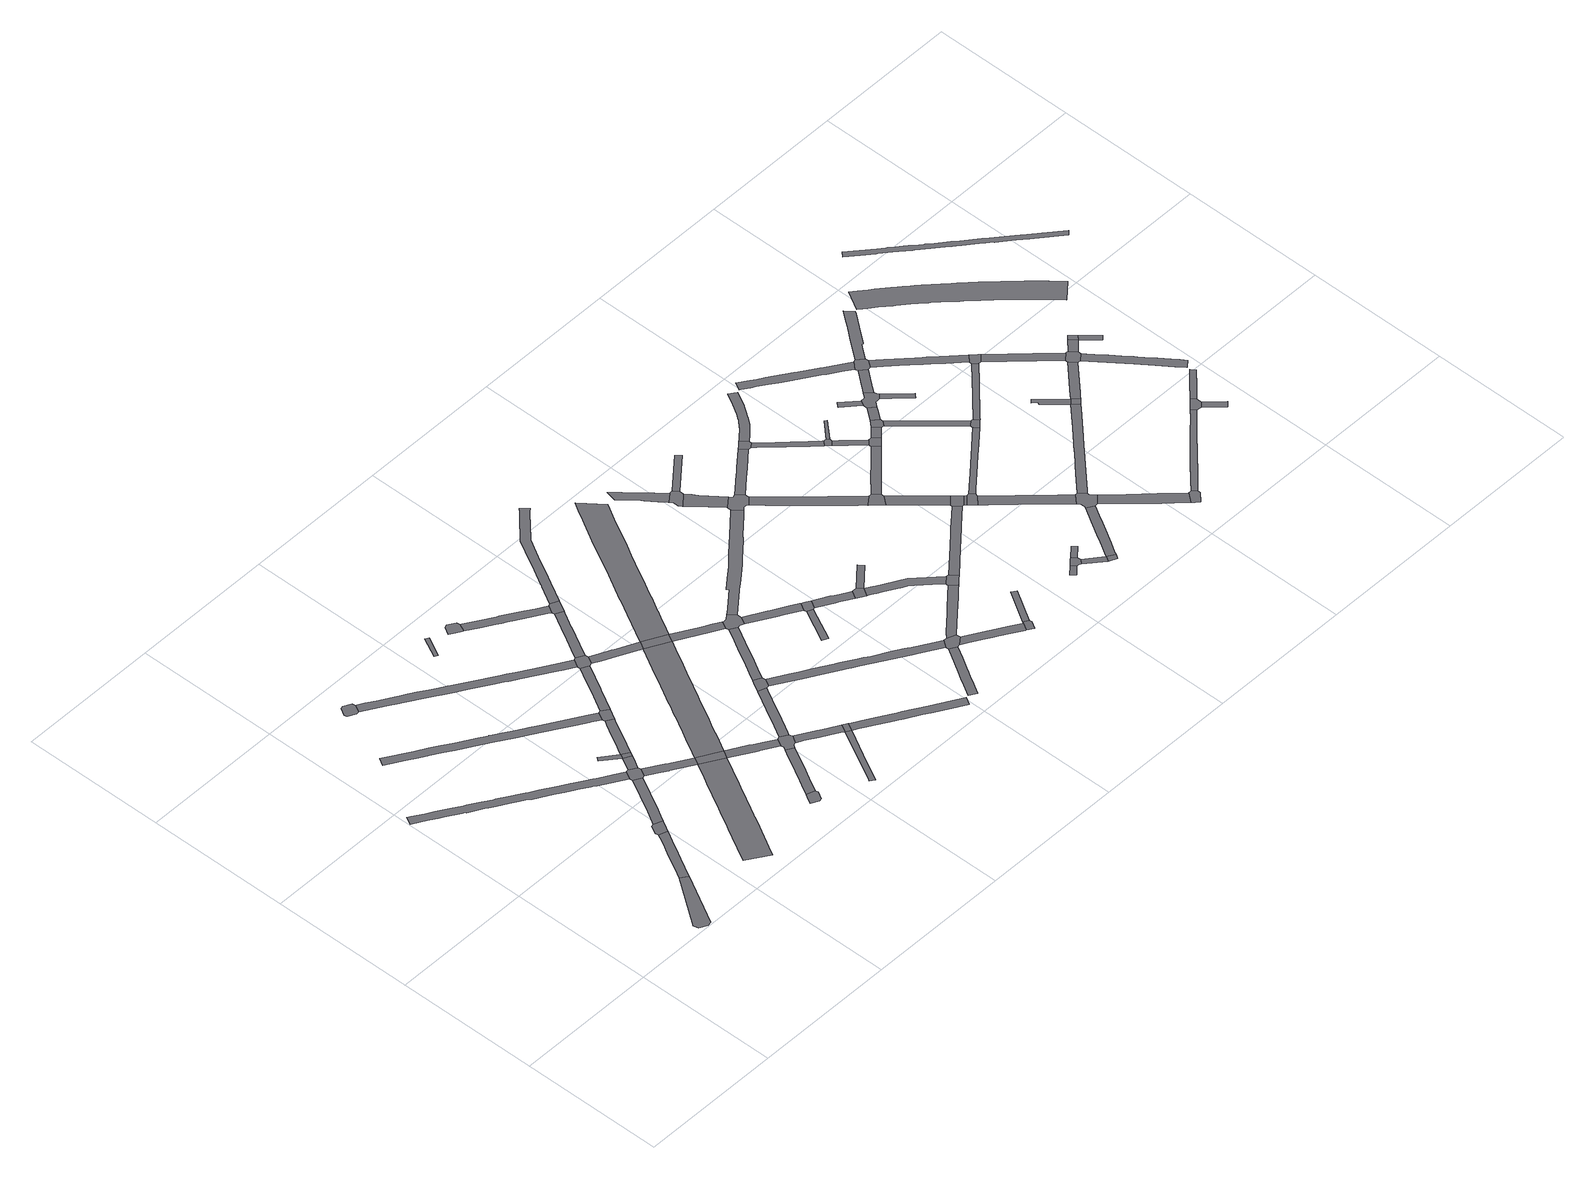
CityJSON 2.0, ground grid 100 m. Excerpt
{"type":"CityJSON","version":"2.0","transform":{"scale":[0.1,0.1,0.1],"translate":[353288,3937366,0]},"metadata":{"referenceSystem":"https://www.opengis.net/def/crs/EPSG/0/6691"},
"CityObjects":{
"road1":{"type":"Road","geometry":[{"type":"MultiSurface","lod":"1","boundaries":[[[0,1,2,3,4,5]]]}]},
"road2":{"type":"Road","attributes":{"RoadStructureAttribute.sectionType":"1"},"geometry":[{"type":"MultiSurface","lod":"1","boundaries":[[[6,7,8,9,10,11,12,13,14,15,16,17,18,19,20,21,22,23,0,5]]]}]},
"road3":{"type":"Road","attributes":{"RoadStructureAttribute.sectionType":"1"},"geometry":[{"type":"MultiSurface","lod":"1","boundaries":[[[24,25,26,27,28,29,30,31,32,33,34,35,36,37,38,39,40,41,42,43,44,45,46,47,48,49,50,51,52,53,54,55,56,57,58,59,60,61,62,63,64,65,66,67,68,69,70,71,72,73]]]}]},
"road4":{"type":"Road","geometry":[{"type":"MultiSurface","lod":"1","boundaries":[[[14,13,74,75,76,77,78,79,80]]]}]},
"road5":{"type":"Road","geometry":[{"type":"MultiSurface","lod":"1","boundaries":[[[81,82,83,84,85,86,87,88]]]}]},
"road6":{"type":"Road","attributes":{"RoadStructureAttribute.sectionType":"1"},"geometry":[{"type":"MultiSurface","lod":"1","boundaries":[[[77,89,90,91,92,93,94,95,78]]]}]},
"road7":{"type":"Road","attributes":{"RoadStructureAttribute.sectionType":"1"},"geometry":[{"type":"MultiSurface","lod":"1","boundaries":[[[96,97,98,99,100,101,102,103,104,105,106,107,108,109,110,111,112,113,114,115,116,117,118,119,120,121,122,123,124,125,126,127,128,129,130,131,132,133,134,135,136,137,138]]]}]},
"road8":{"type":"Road","attributes":{"RoadStructureAttribute.sectionType":"1"},"geometry":[{"type":"MultiSurface","lod":"1","boundaries":[[[139,140,141,142,143,144,145,146,147,148,149,150,151,152,153,154,155,156,157,158,159,160,161,162,163,164,165,166,167,168,169]]]}]},
"road9":{"type":"Road","geometry":[{"type":"MultiSurface","lod":"1","boundaries":[[[170,171,172,73,72,92,91,173]]]}]},
"road10":{"type":"Road","attributes":{"RoadStructureAttribute.sectionType":"1"},"geometry":[{"type":"MultiSurface","lod":"1","boundaries":[[[174,175,176,177]]]}]},
"road11":{"type":"Road","attributes":{"RoadStructureAttribute.sectionType":"1"},"geometry":[{"type":"MultiSurface","lod":"1","boundaries":[[[177,172,171,178,179]]]}]},
"road12":{"type":"Road","geometry":[{"type":"MultiSurface","lod":"1","boundaries":[[[174,177,179,180]]]}]},
"road13":{"type":"Road","attributes":{"RoadStructureAttribute.sectionType":"1"},"geometry":[{"type":"MultiSurface","lod":"1","boundaries":[[[181,182,183,184,170,173,185,186,187,139]]]}]},
"road14":{"type":"Road","attributes":{"RoadStructureAttribute.sectionType":"1"},"geometry":[{"type":"MultiSurface","lod":"1","boundaries":[[[82,188,189,190,191,192,193,194,195,196,197,198,199,200,201,202,203,204,205,206,207,208,209,210,211,212,213,214,215,216,217,218,219,220,221,222,223,224,225,83]]]}]},
"road15":{"type":"Road","attributes":{"RoadStructureAttribute.sectionType":"1"},"geometry":[{"type":"MultiSurface","lod":"1","boundaries":[[[226,227,228,229,230,231,232,233,234,235,236,237,238,239,240,241,174,180]]]}]},
"road16":{"type":"Road","geometry":[{"type":"MultiSurface","lod":"1","boundaries":[[[242,243,244,245,246,247,248,249]]]}]},
"road17":{"type":"Road","geometry":[{"type":"MultiSurface","lod":"1","boundaries":[[[139,169,250,181]]]}]},
"road18":{"type":"Road","geometry":[{"type":"MultiSurface","lod":"1","boundaries":[[[251,252,253,254,96,138,234,233]]]}]},
"road19":{"type":"Road","attributes":{"RoadStructureAttribute.sectionType":"1"},"geometry":[{"type":"MultiSurface","lod":"1","boundaries":[[[255,256,257,258]]]}]},
"road20":{"type":"Road","attributes":{"RoadStructureAttribute.sectionType":"1"},"geometry":[{"type":"MultiSurface","lod":"1","boundaries":[[[259,260,261,262,263,264,265,266,249,248,267,268,269,270,271,272,273,274]]]}]},
"road21":{"type":"Road","attributes":{"RoadStructureAttribute.sectionType":"1"},"geometry":[{"type":"MultiSurface","lod":"1","boundaries":[[[169,275,276,277,278,279,280,281,282,283,284,250]]]}]},
"road22":{"type":"Road","attributes":{"RoadStructureAttribute.sectionType":"1"},"geometry":[{"type":"MultiSurface","lod":"1","boundaries":[[[285,286,287,254,253,288,289,290]]]}]},
"road23":{"type":"Road","geometry":[{"type":"MultiSurface","lod":"1","boundaries":[[[291,292,293,294,295,296,297,298]]]}]},
"road24":{"type":"Road","geometry":[{"type":"MultiSurface","lod":"1","boundaries":[[[273,299,300,301,302,303,304,280,279,305,274]]]}]},
"road25":{"type":"Road","geometry":[{"type":"MultiSurface","lod":"1","boundaries":[[[306,307,308,207,206,285,290,309]]]}]},
"road26":{"type":"Road","attributes":{"RoadStructureAttribute.sectionType":"1"},"geometry":[{"type":"MultiSurface","lod":"1","boundaries":[[[310,311,312,313,314,315,316,317]]]}]},
"road27":{"type":"Road","attributes":{"RoadStructureAttribute.sectionType":"1"},"geometry":[{"type":"MultiSurface","lod":"1","boundaries":[[[300,318,319,320,321,322,313,323,324,325,326,301]]]}]},
"road28":{"type":"Road","attributes":{"RoadStructureAttribute.sectionType":"1"},"geometry":[{"type":"MultiSurface","lod":"1","boundaries":[[[327,328,329,330,331,332,333,334,335,336,337,338,339,304,303]]]}]},
"road29":{"type":"Road","attributes":{"RoadStructureAttribute.sectionType":"1"},"geometry":[{"type":"MultiSurface","lod":"1","boundaries":[[[297,340,341,342,343,344,345,346,347,348,349,350,351,352,353,354,355,298]]]}]},
"road30":{"type":"Road","attributes":{"RoadStructureAttribute.sectionType":"1"},"geometry":[{"type":"MultiSurface","lod":"1","boundaries":[[[356,357,358,359,360,361,362,363,364,365,366,367,181,250,368,369,370,371,372,373,374,375,376,377,378,379,380,381,382,383,384,385,386,387,388,389,390,381,391]]]}]},
"road31":{"type":"Road","attributes":{"RoadStructureAttribute.sectionType":"1"},"geometry":[{"type":"MultiSurface","lod":"1","boundaries":[[[392,393,391,394,395,396,397,306,309]]]}]},
"road32":{"type":"Road","attributes":{"RoadStructureAttribute.sectionType":"1"},"geometry":[{"type":"MultiSurface","lod":"1","boundaries":[[[307,398,399,400,401,402,403,404,405,406,407,408,409,308]]]}]},
"road33":{"type":"Road","geometry":[{"type":"MultiSurface","lod":"1","boundaries":[[[313,312,410,411,323]]]}]},
"road34":{"type":"Road","geometry":[{"type":"MultiSurface","lod":"1","boundaries":[[[412,413,414,415,416,335,334,417]]]}]},
"road35":{"type":"Road","geometry":[{"type":"MultiSurface","lod":"1","boundaries":[[[418,349,348,405,404,419]]]}]},
"road36":{"type":"Road","geometry":[{"type":"MultiSurface","lod":"1","boundaries":[[[381,390,394,391]]]}]},
"road37":{"type":"Road","attributes":{"RoadStructureAttribute.sectionType":"1"},"geometry":[{"type":"MultiSurface","lod":"1","boundaries":[[[420,421,422,423,424,425,426,427,410,312,428,429,430,431,432,433,434,435,436,437,438,439,440,441]]]}]},
"road38":{"type":"Road","attributes":{"RoadStructureAttribute.sectionType":"1"},"geometry":[{"type":"MultiSurface","lod":"1","boundaries":[[[442,443,444,445,446,447,414,413,448,449,450,451,452,453]]]}]},
"road39":{"type":"Road","geometry":[{"type":"MultiSurface","lod":"1","boundaries":[[[452,454,455,456,457,458,459,460,386,385,453]]]}]},
"road40":{"type":"Road","attributes":{"RoadStructureAttribute.sectionType":"1"},"geometry":[{"type":"MultiSurface","lod":"1","boundaries":[[[461,462,463,464,465,466,467,468,469,470,471,472,473,474,475,476,477,478,479,480,481,482,418,419]]]}]},
"road41":{"type":"Road","attributes":{"RoadStructureAttribute.sectionType":"1"},"geometry":[{"type":"MultiSurface","lod":"1","boundaries":[[[483,484,485,486,487,488,489,490,491,492,493,494,495,496,497,498,499,500,501,502,503,504,505,506,507,508,509,510,511,512,513,412,417]]]}]},
"road42":{"type":"Road","attributes":{"RoadStructureAttribute.sectionType":"1"},"geometry":[{"type":"MultiSurface","lod":"1","boundaries":[[[514,515,516,517,518,519,520,521,522,523,524,525,526,527,394,390,528,529,530,531,532,533,534,535,536,537,538,539,540,541,542,543,544,545,546,547,548]]]}]},
"road43":{"type":"Road","attributes":{"RoadStructureAttribute.sectionType":"1"},"geometry":[{"type":"MultiSurface","lod":"1","boundaries":[[[549,550,551,552,553,554,555,556,557,558,559,560,456,455]]]}]},
"road44":{"type":"Road","attributes":{"RoadStructureAttribute.sectionType":"1"},"geometry":[{"type":"MultiSurface","lod":"1","boundaries":[[[561,562,563,564,565,566]]]}]},
"road45":{"type":"Road","attributes":{"RoadStructureAttribute.sectionType":"1"},"geometry":[{"type":"MultiSurface","lod":"1","boundaries":[[[567,568,569,570,571,572,573,574,575,576,577,578]]]}]},
"road46":{"type":"Road","geometry":[{"type":"MultiSurface","lod":"1","boundaries":[[[579,580,555,554,561,566,581]]]}]},
"road47":{"type":"Road","geometry":[{"type":"MultiSurface","lod":"1","boundaries":[[[577,582,583,584,585,586,497,496,578]]]}]},
"road48":{"type":"Road","attributes":{"RoadStructureAttribute.sectionType":"1"},"geometry":[{"type":"MultiSurface","lod":"1","boundaries":[[[587,588,589,590,591,592,593,594,595,579,581]]]}]},
"road49":{"type":"Road","attributes":{"RoadStructureAttribute.sectionType":"1"},"geometry":[{"type":"MultiSurface","lod":"1","boundaries":[[[596,597,598,599,600,601,602,603,458,457,604,605,606,607,608,609,610,611,612,613,614,615]]]}]},
"road50":{"type":"Road","geometry":[{"type":"MultiSurface","lod":"1","boundaries":[[[592,591,616,617,618]]]}]},
"road51":{"type":"Road","attributes":{"RoadStructureAttribute.sectionType":"1"},"geometry":[{"type":"MultiSurface","lod":"1","boundaries":[[[619,620,621,622,623,624,583,582,625,626,627,628,629,630,631]]]}]},
"road52":{"type":"Road","attributes":{"RoadStructureAttribute.sectionType":"1"},"geometry":[{"type":"MultiSurface","lod":"1","boundaries":[[[584,632,633,634,635,636,637,638,639,640,641,642,643,644,645,646,647,585]]]}]},
"road53":{"type":"Road","attributes":{"RoadStructureAttribute.sectionType":"1"},"geometry":[{"type":"MultiSurface","lod":"1","boundaries":[[[617,648,649,650,618]]]}]},
"road54":{"type":"Road","attributes":{"RoadStructureAttribute.sectionType":"1"},"geometry":[{"type":"MultiSurface","lod":"1","boundaries":[[[651,652,653,654,655,656,657,658,659,660,661,662,663]]]}]},
"road55":{"type":"Road","attributes":{"RoadStructureAttribute.sectionType":"1"},"geometry":[{"type":"MultiSurface","lod":"1","boundaries":[[[664,665,666,617,616,667,668,669,670,671,672,673,674,675,676,677,678]]]}]},
"road56":{"type":"Road","geometry":[{"type":"MultiSurface","lod":"1","boundaries":[[[679,680,681,619,631,682]]]}]},
"road57":{"type":"Road","geometry":[{"type":"MultiSurface","lod":"1","boundaries":[[[683,684,685,659,658,686,687,688]]]}]},
"road58":{"type":"Road","attributes":{"RoadStructureAttribute.sectionType":"1"},"geometry":[{"type":"MultiSurface","lod":"1","boundaries":[[[689,690,691,692,693,694,695,683,688]]]}]},
"road59":{"type":"Road","attributes":{"RoadStructureAttribute.sectionType":"1"},"geometry":[{"type":"MultiSurface","lod":"1","boundaries":[[[696,697,681,680]]]}]},
"road60":{"type":"Road","geometry":[{"type":"MultiSurface","lod":"1","boundaries":[[[677,640,639,698,699,700,701,678]]]}]},
"road61":{"type":"Road","geometry":[{"type":"MultiSurface","lod":"1","boundaries":[[[614,702,703,704,705,706,707,708,692,691,615]]]}]},
"road62":{"type":"Road","attributes":{"RoadStructureAttribute.sectionType":"1"},"geometry":[{"type":"MultiSurface","lod":"1","boundaries":[[[684,709,710,685]]]}]},
"road63":{"type":"Road","attributes":{"RoadStructureAttribute.sectionType":"1"},"geometry":[{"type":"MultiSurface","lod":"1","boundaries":[[[711,712,713,714,715,716,717,718,719,720,721,722,723,724,725,726,727,728,729,705,704]]]}]},
"road64":{"type":"Road","attributes":{"RoadStructureAttribute.sectionType":"1"},"geometry":[{"type":"MultiSurface","lod":"1","boundaries":[[[730,731,732,733,707,706,734,735,736]]]}]},
"road65":{"type":"Road","attributes":{"RoadStructureAttribute.sectionType":"1"},"geometry":[{"type":"MultiSurface","lod":"1","boundaries":[[[737,738,739,740,741,742,701,700,743,744,745,746,747,748,749,750,751]]]}]},
"road66":{"type":"Road","attributes":{"RoadStructureAttribute.sectionType":"1"},"geometry":[{"type":"MultiSurface","lod":"1","boundaries":[[[752,753,754,755]]]}]},
"road67":{"type":"Road","geometry":[{"type":"MultiSurface","lod":"1","boundaries":[[[756,723,722,757,758,759,760,761]]]}]},
"road68":{"type":"Road","geometry":[{"type":"MultiSurface","lod":"1","boundaries":[[[762,763,764,765,755,754,766,767,768]]]}]},
"road69":{"type":"Road","geometry":[{"type":"MultiSurface","lod":"1","boundaries":[[[769,770,771,772,773,774,730,736]]]}]},
"road70":{"type":"Road","attributes":{"RoadStructureAttribute.sectionType":"1"},"geometry":[{"type":"MultiSurface","lod":"1","boundaries":[[[775,776,777,778,779,780,781,782,760,759,783,784,785,786,787]]]}]},
"road71":{"type":"Road","attributes":{"RoadStructureAttribute.sectionType":"1"},"geometry":[{"type":"MultiSurface","lod":"1","boundaries":[[[768,767,788,789]]]}]},
"road72":{"type":"Road","attributes":{"RoadStructureAttribute.sectionType":"1"},"geometry":[{"type":"MultiSurface","lod":"1","boundaries":[[[790,791,764,763]]]}]},
"road73":{"type":"Road","geometry":[{"type":"MultiSurface","lod":"1","boundaries":[[[792,793,789,788,794]]]}]},
"road74":{"type":"Road","attributes":{"RoadStructureAttribute.sectionType":"1"},"geometry":[{"type":"MultiSurface","lod":"1","boundaries":[[[795,796,797,798,799,800,801,802,803,804,805,806,807,808,809,810,811,770,769]]]}]},
"road75":{"type":"Road","geometry":[{"type":"MultiSurface","lod":"1","boundaries":[[[786,751,750,812,813,814,787]]]}]},
"road76":{"type":"Road","attributes":{"RoadStructureAttribute.sectionType":"1"},"geometry":[{"type":"MultiSurface","lod":"1","boundaries":[[[815,816,817,818,819,820,821,822,823,824,825,826,827,756,761]]]}]},
"road77":{"type":"Road","attributes":{"RoadStructureAttribute.sectionType":"1"},"geometry":[{"type":"MultiSurface","lod":"1","boundaries":[[[828,813,812,829]]]}]},
"road78":{"type":"Road","geometry":[{"type":"MultiSurface","lod":"1","boundaries":[[[830,831,832,833,834,828,829]]]}]},
"road79":{"type":"Road","attributes":{"RoadStructureAttribute.sectionType":"1"},"geometry":[{"type":"MultiSurface","lod":"1","boundaries":[[[771,835,836,837,838,839,840,841,842,843,844,845,846,847,848,849,850,851,852,853,854,855,856,857,858,859,772]]]}]},
"road80":{"type":"Road","geometry":[{"type":"MultiSurface","lod":"1","boundaries":[[[805,804,860,861,862,863,864]]]}]},
"road81":{"type":"Road","attributes":{"RoadStructureAttribute.sectionType":"1"},"geometry":[{"type":"MultiSurface","lod":"1","boundaries":[[[793,865,866,867,868,869,870,871,872,873,874,875,876,877,878,879,789]]]}]},
"road82":{"type":"Road","attributes":{"RoadStructureAttribute.sectionType":"1"},"geometry":[{"type":"MultiSurface","lod":"1","boundaries":[[[861,880,881,882,883,884,885,886,887,862]]]}]},
"road83":{"type":"Road","attributes":{"RoadStructureAttribute.sectionType":"1"},"geometry":[{"type":"MultiSurface","lod":"1","boundaries":[[[888,889,890,891,892,893,832,831,894,895,896,897,898,899,900,901,902,903]]]}]},
"road84":{"type":"Road","attributes":{"RoadStructureAttribute.sectionType":"1"},"geometry":[{"type":"MultiSurface","lod":"1","boundaries":[[[863,904,905,864]]]}]},
"road85":{"type":"Road","geometry":[{"type":"MultiSurface","lod":"1","boundaries":[[[823,822,906,907,908,884,883]]]}]},
"road86":{"type":"Road","attributes":{"RoadStructureAttribute.sectionType":"1"},"geometry":[{"type":"MultiSurface","lod":"1","boundaries":[[[909,910,908,907,911]]]}]},
"road87":{"type":"Road","attributes":{"RoadStructureAttribute.sectionType":"1"},"geometry":[{"type":"MultiSurface","lod":"1","boundaries":[[[912,913,914,834,833,915,916,917,918,919,920,921]]]}]},
"road88":{"type":"Road","geometry":[{"type":"MultiSurface","lod":"1","boundaries":[[[922,923,872,871,924,925,926,927,928,888,903]]]}]},
"road89":{"type":"Road","geometry":[{"type":"MultiSurface","lod":"1","boundaries":[[[929,930,931,932,933,909,911]]]}]},
"road90":{"type":"Road","attributes":{"RoadStructureAttribute.sectionType":"1"},"geometry":[{"type":"MultiSurface","lod":"1","boundaries":[[[932,931,934,935,936]]]}]},
"road91":{"type":"Road","attributes":{"RoadStructureAttribute.sectionType":"1"},"geometry":[{"type":"MultiSurface","lod":"1","boundaries":[[[937,938,939,940,941]]]}]},
"road92":{"type":"Road","attributes":{"RoadStructureAttribute.sectionType":"1"},"geometry":[{"type":"MultiSurface","lod":"1","boundaries":[[[942,943,944,945,925,924,946,947,948,949,950,951,952]]]}]},
"road93":{"type":"Road","attributes":{"RoadStructureAttribute.sectionType":"1"},"geometry":[{"type":"MultiSurface","lod":"1","boundaries":[[[953,954,955,956,957,958,959,960,930,929,961,962,963,964,965,966]]]}]},
"road94":{"type":"Road","attributes":{"RoadStructureAttribute.sectionType":"1"},"geometry":[{"type":"MultiSurface","lod":"1","boundaries":[[[967,968,969,970,971,972,973,974,975,976,977,978,979,980,981,982,983,984,985,986,987,988,989,990,991]]]}]},
"road95":{"type":"Road","geometry":[{"type":"MultiSurface","lod":"1","boundaries":[[[940,936,935,992,993,994,995,996,997,998,999,941]]]}]},
"road96":{"type":"Road","geometry":[{"type":"MultiSurface","lod":"1","boundaries":[[[920,1000,1001,1002,953,966,921]]]}]},
"road97":{"type":"Road","attributes":{"RoadStructureAttribute.sectionType":"1"},"geometry":[{"type":"MultiSurface","lod":"1","boundaries":[[[994,1003,1004,1005,1006,995]]]}]},
"road98":{"type":"Road","geometry":[{"type":"MultiSurface","lod":"1","boundaries":[[[1007,1008,942,952,1009,1010,1011]]]}]},
"road99":{"type":"Road","attributes":{"RoadStructureAttribute.sectionType":"1"},"geometry":[{"type":"MultiSurface","lod":"1","boundaries":[[[1012,1013,1014,1015,1016,1017,1018,998,997]]]}]},
"road100":{"type":"Road","attributes":{"RoadStructureAttribute.sectionType":"1"},"geometry":[{"type":"MultiSurface","lod":"1","boundaries":[[[1019,1020,1021,1022,1023,1024,1025,1026,1027,1028,1029,1030,1031,1032,1033,1034,1035,928,927]]]}]},
"road101":{"type":"Road","geometry":[{"type":"MultiSurface","lod":"1","boundaries":[[[1036,1037,1016,1015,1038,1039,1040,1041,967,991]]]}]},
"road102":{"type":"Road","attributes":{"RoadStructureAttribute.sectionType":"1"},"geometry":[{"type":"MultiSurface","lod":"1","boundaries":[[[1042,1043,1044,1045,1046,1047,1048,1049,1050,1051,1052,1053,1002,1001]]]}]},
"road103":{"type":"Road","attributes":{"RoadStructureAttribute.sectionType":"1"},"geometry":[{"type":"MultiSurface","lod":"1","boundaries":[[[1054,1055,1056,1057,1058,1059,1060,1039,1038,1061,1062,1063,1064,1065,1066,1067,1068]]]}]},
"road104":{"type":"Road","attributes":{"RoadStructureAttribute.sectionType":"1"},"geometry":[{"type":"MultiSurface","lod":"1","boundaries":[[[1069,1070,1071,1072,1073,1074,1075,1076,1077,1078,1079,1080,1081,1082,1083,1084,1085,1086,1087,1041,1040]]]}]},
"road105":{"type":"Road","attributes":{"RoadStructureAttribute.sectionType":"1"},"geometry":[{"type":"MultiSurface","lod":"1","boundaries":[[[1088,1089,1090,1091,1092,1093,1094,1095,1096,1097,1008,1007,1098,1099,1100,1101,1102,1103,1104,1105,1106]]]}]},
"road106":{"type":"Road","attributes":{"RoadStructureAttribute.sectionType":"1"},"geometry":[{"type":"MultiSurface","lod":"1","boundaries":[[[1107,1108,1109,1110,1111,1024]]]}]},
"road107":{"type":"Road","geometry":[{"type":"MultiSurface","lod":"1","boundaries":[[[1024,1023,1112,1113,1107]]]}]},
"road108":{"type":"Road","geometry":[{"type":"MultiSurface","lod":"1","boundaries":[[[1114,1115,1116,1117,1068,1067,1049,1048]]]}]},
"road109":{"type":"Road","attributes":{"RoadStructureAttribute.sectionType":"1"},"geometry":[{"type":"MultiSurface","lod":"1","boundaries":[[[1113,1118,1119,1120,1121,1122,1123,1107]]]}]},
"road110":{"type":"Road","attributes":{"RoadStructureAttribute.sectionType":"1"},"geometry":[{"type":"MultiSurface","lod":"1","boundaries":[[[1124,1125,1126,1127,1128,1129,1130,1131,1115,1114,1132,1133,1134,1135,1136,1137,1138,1139]]]}]},
"road111":{"type":"Road","geometry":[{"type":"MultiSurface","lod":"1","boundaries":[[[1140,1141,1142,1143,1144,1145,1088,1106,1146]]]}]},
"road112":{"type":"Road","geometry":[{"type":"MultiSurface","lod":"1","boundaries":[[[1147,1148,1139,1138,1121,1120,1149,1150]]]}]},
"road113":{"type":"Road","attributes":{"RoadStructureAttribute.sectionType":"1"},"geometry":[{"type":"MultiSurface","lod":"1","boundaries":[[[1151,1152,1140,1146]]]}]},
"road114":{"type":"Road","attributes":{"RoadStructureAttribute.sectionType":"1"},"geometry":[{"type":"MultiSurface","lod":"1","boundaries":[[[1147,1153,1154,1148]]]}]},
"road115":{"type":"Road","attributes":{"RoadStructureAttribute.sectionType":"1"},"geometry":[{"type":"MultiSurface","lod":"1","boundaries":[[[1155,1156,1157,1158,1159,1160,1142,1141]]]}]},
"road116":{"type":"Road","attributes":{"RoadStructureAttribute.sectionType":"1"},"geometry":[{"type":"MultiSurface","lod":"1","boundaries":[[[1149,1161,1162,1163,1164,1165,1166,1167,1168,1169,1170,1171,1172,1173,1174,1175,1176,1177,1178,1179,1180,1181,1150]]]}]},
"road117":{"type":"Road","geometry":[{"type":"MultiSurface","lod":"1","boundaries":[[[1182,1154,1153,1183]]]}]},
"road118":{"type":"Road","attributes":{"RoadStructureAttribute.sectionType":"1"},"geometry":[{"type":"MultiSurface","lod":"1","boundaries":[[[1184,1185,1186,1187,1188,1189,1190,1191,1192,1193,1194,1195,1196,1197,1198,1199,1200,1201,1202,1203,1204,1205,1206,1207,1208,1209,1210,1211,1212,1213,1214,1215,1216,1217,1218,1219,1220,1221,1222,1223,1224,1225,1226,1227,1228,1229,1230,1231,1232,1233,1234,1235,1236,1237,1238,1239,1240,1241,1242,1243,1244,1245,1246,1247]]]}]},
"road119":{"type":"Road","attributes":{"RoadStructureAttribute.sectionType":"1"},"geometry":[{"type":"MultiSurface","lod":"1","boundaries":[[[1153,1248,1249,1250,1183]]]}]},
"road120":{"type":"Road","attributes":{"RoadStructureAttribute.sectionType":"1"},"geometry":[{"type":"MultiSurface","lod":"1","boundaries":[[[1251,1252,1253,1254,1255,1256,1257,1258,1259,1260,1261,1262,1263,1264,1265,1266,1267,1268,1269,1270,1271,1272,1273,1274,1275,1276,1277,1278,1279,1280,1281,1282,1283,1284,1285,1286,1287,1288,1289,1290,1291,1292,1293,1294,1295,1296,1297,1298]]]}]}
},
"vertices":[
[756,401,0],[518,72,0],[527,36,0],[579,6,0],[608,13,0],[805,366,0],
[808,371,0],[880,500,0],[904,544,0],[926,584,0],[948,626,0],[955,639,0],[995,708,0],[997,711,0],[939,732,0],[937,729,0],[916,687,0],[915,685,0],[911,677,0],[889,640,0],[852,575,0],[843,558,0],[829,534,0],[794,469,0],
[1132,1264,0],[1076,1299,0],[1026,1328,0],[1021,1333,0],[970,1364,0],[905,1404,0],[902,1406,0],[854,1434,0],[844,1441,0],[736,1506,0],[683,1538,0],[665,1550,0],[613,1581,0],[587,1597,0],[507,1646,0],[493,1654,0],[433,1690,0],[354,1739,0],[338,1748,0],[280,1784,0],[188,1840,0],[134,1873,0],[62,1917,0],[36,1933,0],[8,1879,0],[100,1827,0],[157,1789,0],[191,1773,0],[285,1714,0],[301,1704,0],[307,1697,0],[395,1648,0],[415,1635,0],[425,1629,0],[462,1602,0],[533,1563,0],[585,1531,0],[621,1508,0],[651,1487,0],[768,1419,0],[809,1391,0],[823,1382,0],[872,1355,0],[894,1341,0],[963,1298,0],[982,1286,0],[994,1278,0],[1068,1232,0],[1167,1172,0],[1195,1225,0],
[1007,728,0],[1012,740,0],[1040,787,0],[1042,791,0],[982,815,0],[962,809,0],[934,757,0],
[473,2731,0],[493,2735,0],[522,2788,0],[517,2807,0],[465,2838,0],[445,2833,0],[416,2780,0],[421,2761,0],
[1053,811,0],[1088,874,0],[1223,1121,0],[1171,1152,0],[1104,1030,0],[1039,913,0],[993,834,0],
[1447,1679,0],[1396,1710,0],[1137,1868,0],[1082,1901,0],[1061,1914,0],[983,1962,0],[939,1989,0],[930,1995,0],[875,2028,0],[869,2032,0],[868,2032,0],[813,2066,0],[690,2141,0],[677,2149,0],[619,2185,0],[553,2225,0],[485,2266,0],[475,2272,0],[292,2384,0],[263,2331,0],[337,2287,0],[371,2266,0],[452,2216,0],[501,2188,0],[510,2182,0],[586,2135,0],[645,2098,0],[669,2084,0],[705,2062,0],[740,2040,0],[818,1994,0],[838,1980,0],[839,1979,0],[897,1945,0],[951,1911,0],[964,1903,0],[1047,1852,0],[1125,1804,0],[1201,1757,0],[1278,1709,0],[1353,1665,0],[1363,1660,0],[1420,1625,0],
[1527,954,0],[1472,855,0],[1433,784,0],[1398,722,0],[1388,703,0],[1350,634,0],[1340,617,0],[1316,573,0],[1300,545,0],[1294,534,0],[1274,497,0],[1253,459,0],[1182,332,0],[1173,315,0],[1125,227,0],[1120,220,0],[1270,119,0],[1281,139,0],[1414,376,0],[1430,407,0],[1432,410,0],[1452,445,0],[1470,477,0],[1472,481,0],[1487,508,0],[1506,542,0],[1510,550,0],[1556,632,0],[1558,638,0],[1574,665,0],[1684,865,0],
[1271,1179,0],[1266,1199,0],[1215,1230,0],[1242,1126,0],
[1280,1348,0],[1171,1436,0],[1150,1410,0],[1264,1318,0],
[1307,1270,0],[1317,1289,0],
[1334,1318,0],
[1557,1007,0],[1408,1096,0],[1406,1098,0],[1401,1101,0],[1318,1081,0],[1375,1046,0],[1379,1044,0],
[643,2646,0],[656,2638,0],[684,2621,0],[761,2574,0],[825,2535,0],[903,2486,0],[932,2466,0],[1013,2417,0],[1020,2413,0],[1080,2376,0],[1145,2335,0],[1213,2294,0],[1260,2265,0],[1282,2252,0],[1320,2229,0],[1341,2216,0],[1533,2098,0],[1575,2073,0],[1644,2030,0],[1674,2083,0],[1567,2148,0],[1454,2215,0],[1367,2270,0],[1319,2300,0],[1287,2320,0],[1106,2430,0],[1027,2480,0],[1008,2491,0],[962,2518,0],[926,2542,0],[896,2561,0],[850,2590,0],[800,2620,0],[768,2640,0],[744,2654,0],[682,2691,0],[634,2720,0],[573,2757,0],
[1340,1330,0],[1355,1358,0],[1367,1378,0],[1378,1399,0],[1419,1475,0],[1419,1476,0],[1464,1559,0],[1475,1577,0],[1423,1605,0],[1407,1576,0],[1365,1501,0],[1346,1466,0],[1329,1436,0],[1314,1408,0],[1303,1389,0],[1292,1370,0],
[1761,284,0],[1746,257,0],[1739,244,0],[1790,216,0],[1810,221,0],[1840,273,0],[1834,293,0],[1777,313,0],
[1713,918,0],
[1480,1586,0],[1510,1639,0],[1516,1649,0],[1467,1684,0],
[1136,2717,0],[1158,2705,0],[1230,2840,0],[1206,2855,0],
[1950,627,0],[1878,494,0],[1870,481,0],[1836,419,0],[1826,401,0],[1822,393,0],[1820,390,0],[1818,385,0],[1880,374,0],[1888,389,0],[1922,451,0],[1933,469,0],[1936,475,0],[1984,562,0],[2018,626,0],[1967,656,0],
[1835,776,0],[1845,770,0],[1858,764,0],[1864,760,0],[1973,695,0],[2002,748,0],[1938,787,0],[1875,823,0],[1865,830,0],[1853,838,0],
[1648,2011,0],[1592,1910,0],[1528,1794,0],[1597,1795,0],[1604,1807,0],[1701,1982,0],
[1432,2804,0],[1380,2836,0],[1361,2831,0],[1329,2779,0],[1369,2755,0],[1404,2734,0],[1412,2729,0],[1436,2785,0],
[2030,645,0],[2050,651,0],[2083,701,0],[2079,703,0],[2073,723,0],[2022,753,0],[1978,676,0],
[1750,2041,0],[1745,2060,0],[1693,2091,0],[1720,1989,0],
[2145,92,0],[2248,283,0],[2352,474,0],[2317,494,0],[2310,481,0],[2214,303,0],[2117,123,0],[2111,113,0],
[2081,634,0],[2098,625,0],[2178,576,0],[2236,542,0],[2308,500,0],[2347,547,0],[2267,593,0],[2217,624,0],[2216,624,0],
[2084,742,0],[2108,784,0],[2172,900,0],[2180,915,0],[2182,918,0],[2223,992,0],[2264,1065,0],[2273,1081,0],[2217,1104,0],[2139,963,0],[2119,929,0],[2088,871,0],[2070,839,0],
[1494,2678,0],[1508,2669,0],[1581,2626,0],[1611,2607,0],[1641,2589,0],[1669,2572,0],[1720,2541,0],[1854,2460,0],[1875,2447,0],[1904,2499,0],[1835,2540,0],[1774,2577,0],[1671,2641,0],[1644,2658,0],[1630,2666,0],[1527,2727,0],
[1907,1643,0],[1887,1602,0],[1786,1424,0],[1784,1420,0],[1775,1401,0],[1742,1343,0],[1733,1325,0],[1702,1269,0],[1670,1211,0],[1666,1203,0],[1623,1126,0],[1602,1090,0],[1781,1037,0],[1791,1057,0],[1825,1119,0],[1846,1154,0],[1896,1246,0],[1934,1315,0],[1945,1334,0],[1946,1336,0],[1989,1414,0],[2046,1517,0],[2081,1580,0],[2090,1596,0],[2132,1673,0],[2180,1759,0],[2329,1677,0],[2350,1665,0],[2366,1656,0],[2474,1596,0],[2503,1649,0],[2451,1678,0],[2399,1706,0],[2378,1718,0],[2210,1811,0],[2020,1844,0],
[1779,1956,0],[1865,1917,0],[2051,1896,0],[1894,1970,0],[1886,1974,0],[1869,1982,0],
[1792,2145,0],[1864,2277,0],[1869,2287,0],[1883,2312,0],[1904,2347,0],[1926,2389,0],[1931,2399,0],[1880,2427,0],[1852,2377,0],[1793,2271,0],[1790,2265,0],[1728,2154,0],
[2383,527,0],[2358,541,0],
[2321,1139,0],[2316,1159,0],[2264,1188,0],[2242,1150,0],[2222,1113,0],[2292,1086,0],
[1923,2505,0],[1977,2480,0],
[2942,198,0],[2811,275,0],[2671,357,0],[2642,373,0],[2616,389,0],[2505,454,0],[2481,468,0],[2399,517,0],[2355,472,0],[2393,450,0],[2419,435,0],[2481,398,0],[2494,391,0],[2584,338,0],[2605,325,0],[2622,316,0],[2634,309,0],[2735,250,0],[2780,223,0],[2889,158,0],[2983,104,0],[3013,155,0],
[2433,1492,0],[2385,1406,0],[2384,1401,0],[2329,1304,0],[2276,1210,0],[2274,1206,0],[2336,1195,0],[2408,1324,0],[2409,1325,0],[2437,1376,0],[2532,1547,0],[2480,1577,0],
[2551,1553,0],[2575,1540,0],[2604,1592,0],[2602,1622,0],[2564,1669,0],[2534,1645,0],[2514,1643,0],
[2047,2604,0],[2055,2619,0],[2101,2702,0],[2116,2729,0],[2166,2820,0],[2239,2949,0],[2331,3036,0],[2393,3095,0],[2407,3108,0],[2431,3128,0],[2386,3174,0],[2365,3151,0],[2359,3146,0],[2338,3127,0],[2190,2986,0],[2102,2826,0],[2076,2779,0],[2069,2764,0],[2007,2654,0],[2003,2649,0],[2001,2642,0],[1998,2638,0],
[2357,1048,0],[2433,1003,0],[2473,979,0],[2578,918,0],[2661,868,0],[2731,828,0],[2736,825,0],[2781,798,0],[2856,752,0],[2896,731,0],[3058,631,0],[3093,614,0],[3093,613,0],[3238,525,0],[3273,574,0],[3212,612,0],[3211,612,0],[3189,626,0],[3089,684,0],[3084,691,0],[3067,701,0],[2994,744,0],[2887,803,0],[2849,830,0],[2817,848,0],[2722,904,0],[2702,916,0],[2691,920,0],[2577,989,0],[2504,1031,0],[2450,1062,0],
[2642,2960,0],[2600,2886,0],[2588,2866,0],[2462,2644,0],[2423,2574,0],[2384,2502,0],[2343,2425,0],[2334,2409,0],[2231,2224,0],[2231,2223,0],[2195,2156,0],[2185,2138,0],[2166,2105,0],[2090,1970,0],[2235,1856,0],[2283,1942,0],[2309,1989,0],[2309,1990,0],[2354,2070,0],[2368,2095,0],[2371,2101,0],[2382,2121,0],[2446,2238,0],[2473,2288,0],[2492,2323,0],[2496,2329,0],[2511,2355,0],[2547,2420,0],[2597,2509,0],[2620,2550,0],[2648,2601,0],[2701,2697,0],[2731,2749,0],[2745,2775,0],[2764,2808,0],
[2625,1512,0],[2746,1443,0],[2799,1414,0],[2885,1365,0],[2892,1362,0],[2898,1358,0],[2930,1409,0],[2924,1414,0],[2875,1440,0],[2775,1495,0],[2754,1508,0],[2749,1510,0],
[2902,1338,0],[2898,1330,0],[2787,1109,0],[2825,1089,0],[2913,1261,0],[2943,1320,0],
[3137,335,0],[3100,276,0],[3079,238,0],[3033,160,0],[3085,130,0],[3142,228,0],[3148,239,0],[3188,305,0],[3196,319,0],[3241,394,0],[3291,477,0],[3242,506,0],
[2986,1377,0],[2959,1392,0],[2955,1325,0],
[3310,482,0],[3361,522,0],[3358,552,0],[3296,573,0],[3278,574,0],
[2967,1319,0],[3073,1259,0],[3091,1250,0],[3112,1236,0],[3178,1198,0],[3208,1252,0],[3140,1289,0],[3100,1313,0],[3092,1321,0],
[3128,2159,0],[2947,2002,0],[2867,1932,0],[2786,1868,0],[2716,1814,0],[2728,1798,0],[2605,1701,0],[2579,1681,0],[2763,1751,0],[2790,1771,0],[2804,1782,0],[2835,1806,0],[2930,1881,0],[2983,1927,0],[3009,1950,0],[3100,2029,0],[3112,2041,0],[3238,2151,0],[3272,2181,0],[3221,2240,0],
[3240,1163,0],[3271,1217,0],[3242,1251,0],
[3698,323,0],[3695,325,0],[3682,332,0],[3614,372,0],[3532,421,0],[3519,429,0],[3361,452,0],[3447,401,0],[3488,377,0],[3520,358,0],[3596,313,0],[3664,273,0],[3667,271,0],
[3425,610,0],[3489,664,0],[3492,667,0],[3596,755,0],[3621,776,0],[3638,790,0],[3645,797,0],[3673,821,0],[3629,862,0],[3573,815,0],[3544,790,0],[3510,761,0],[3452,711,0],[3392,661,0],[3392,660,0],[3334,611,0],
[3419,1342,0],[3391,1377,0],[3387,1374,0],
[2820,2803,0],[2891,2729,0],[2901,2714,0],[2923,2684,0],[2933,2669,0],[2958,2637,0],[2984,2603,0],[3021,2554,0],[3080,2600,0],[3020,2669,0],[3015,2675,0],[2894,2815,0],[2838,2880,0],
[3510,1079,0],[3327,1183,0],[3323,1185,0],[3253,1156,0],[3288,1136,0],[3293,1133,0],[3335,1109,0],[3421,1060,0],[3425,1058,0],[3474,1031,0],[3493,1012,0],[3531,976,0],[3609,902,0],[3629,882,0],[3676,921,0],
[3741,297,0],[3738,313,0],[3704,333,0],[3711,245,0],
[3130,2537,0],[3134,2567,0],[3106,2601,0],[3037,2533,0],[3037,2491,0],[3053,2472,0],
[3066,2457,0],[3080,2440,0],[3223,2269,0],[3293,2323,0],[3184,2464,0],[3161,2496,0],[3156,2502,0],
[3872,533,0],[3838,554,0],
[3704,848,0],[3708,852,0],[3735,874,0],[3696,920,0],
[3290,2197,0],[3317,2199,0],[3325,2190,0],[3374,2233,0],[3373,2262,0],[3332,2306,0],[3310,2301,0],
[3363,2756,0],[3335,2791,0],
[3367,2141,0],[3392,2113,0],[3404,2099,0],[3509,1982,0],[3512,1980,0],[3603,1878,0],[3660,1815,0],[3665,1811,0],[3667,1809,0],[3670,1805,0],[3761,1708,0],[3801,1666,0],[3857,1711,0],[3795,1779,0],[3764,1812,0],[3695,1887,0],[3529,2065,0],[3469,2130,0],[3465,2133,0],
[3626,2547,0],[3505,2448,0],[3476,2424,0],[3460,2411,0],[3480,2350,0],[3544,2402,0],[3664,2501,0],
[4029,1204,0],[3995,1176,0],[3965,1150,0],[3872,1070,0],[3823,1029,0],[3815,1021,0],[3818,944,0],[3825,950,0],[3854,976,0],[3870,989,0],[3898,1013,0],[4035,1130,0],[4046,1140,0],[4170,1246,0],[4130,1291,0],
[4181,392,0],[4207,361,0],[4264,410,0],[4238,440,0],
[3879,1712,0],[3801,1665,0],[3872,1591,0],[3873,1589,0],[3920,1647,0],[3920,1668,0],
[4315,449,0],[4315,453,0],[4289,484,0],[4279,476,0],[4282,409,0],[4293,400,0],[4319,431,0],
[3685,2500,0],[3717,2525,0],[3718,2545,0],[3677,2589,0],[3659,2573,0],[3651,2567,0],
[4137,1410,0],[4136,1411,0],[4101,1450,0],[4096,1455,0],[4046,1510,0],[4014,1544,0],[4013,1546,0],[3961,1603,0],[3902,1558,0],[3912,1547,0],[3981,1473,0],[4132,1309,0],[4186,1358,0],
[4418,298,0],[4439,333,0],
[4387,515,0],[4361,545,0],
[4478,281,0],[4491,303,0],[4472,271,0],
[3710,2475,0],[3764,2422,0],[3810,2373,0],[3833,2351,0],[3842,2343,0],[3880,2304,0],[3926,2256,0],[3932,2249,0],[3973,2208,0],[3990,2191,0],[4018,2219,0],[4015,2223,0],[3961,2277,0],[3955,2283,0],[3881,2360,0],[3838,2402,0],[3819,2422,0],
[4184,1247,0],[4240,1299,0],[4228,1312,0],
[4019,1758,0],[4047,1784,0],[4072,1806,0],[4080,1813,0],[4102,1833,0],[4150,1877,0],[4204,1927,0],[4215,1938,0],[4175,1982,0],[4161,1970,0],[4098,1910,0],[4056,1872,0],[4006,1829,0],
[4253,1286,0],[4197,1233,0],
[4208,1222,0],[4241,1187,0],[4296,1240,0],[4301,1257,0],[4273,1286,0],
[3760,2579,0],[3777,2592,0],[3778,2594,0],[3794,2609,0],[3820,2634,0],[3835,2652,0],[3842,2662,0],[3856,2679,0],[3861,2685,0],[3885,2719,0],[3898,2739,0],[3923,2775,0],[3972,2868,0],[3923,2905,0],[3899,2860,0],[3878,2821,0],[3835,2752,0],[3809,2714,0],[3807,2711,0],[3796,2700,0],[3752,2652,0],[3743,2641,0],[3721,2625,0],[3716,2621,0],[3689,2598,0],
[4011,2171,0],[4023,2158,0],[4052,2185,0],[4054,2205,0],[4039,2219,0],
[4498,315,0],[4507,331,0],[4543,390,0],[4616,513,0],[4630,537,0],[4664,595,0],[4706,665,0],[4655,697,0],[4595,596,0],[4564,544,0],[4527,481,0],[4514,460,0],[4477,398,0],[4455,361,0],[4449,351,0],
[4054,2126,0],[4091,2087,0],[4114,2065,0],[4175,2002,0],[4205,2029,0],[4129,2106,0],[4082,2154,0],[4059,2178,0],
[4692,816,0],[4624,889,0],[4553,965,0],[4503,1019,0],[4497,1025,0],[4451,1074,0],[4284,1142,0],[4328,1097,0],[4331,1093,0],[4407,1013,0],[4443,975,0],[4513,901,0],[4528,885,0],[4588,822,0],[4608,800,0],[4643,760,0],
[4159,2318,0],[4144,2332,0],
[4246,1966,0],[4266,1984,0],[4225,2028,0],
[4291,2088,0],[4232,2034,0],[4331,2044,0],
[4575,1540,0],[4519,1493,0],[4408,1399,0],[4331,1282,0],[4484,1412,0],[4545,1462,0],[4616,1522,0],[4624,1529,0],[4723,1611,0],[4697,1642,0],
[4658,743,0],[4662,709,0],[4727,670,0],[4780,720,0],[4752,751,0],[4751,771,0],[4711,816,0],
[4351,2043,0],[4378,2073,0],[4377,2093,0],[4330,2130,0],[4314,2110,0],
[4424,2157,0],[4441,2179,0],[4395,2215,0],
[4308,2375,0],[4291,2356,0],[4282,2345,0],[4394,2247,0],[4416,2281,0],
[5160,331,0],[5080,412,0],[5031,462,0],[4901,592,0],[4799,593,0],[4876,511,0],[4954,426,0],[4988,390,0],[5025,352,0],[5041,336,0],[5108,268,0],
[4729,1688,0],[4654,1769,0],[4615,1813,0],[4568,1864,0],[4564,1869,0],[4558,1876,0],[4509,1931,0],[4438,2008,0],[4447,1937,0],[4509,1870,0],[4527,1850,0],[4537,1839,0],[4569,1804,0],[4698,1662,0],
[4622,2531,0],[4553,2577,0],[4474,2630,0],[4453,2645,0],[4441,2653,0],[4325,2729,0],[4321,2732,0],[4219,2800,0],[4176,2828,0],[4131,2858,0],[4096,2881,0],[4023,2930,0],[3994,2877,0],[4003,2871,0],[4053,2838,0],[4082,2820,0],[4143,2778,0],[4197,2743,0],[4267,2697,0],[4288,2682,0],[4292,2679,0],[4413,2601,0],[4440,2581,0],[4519,2531,0],[4583,2485,0],
[4465,2210,0],[4483,2211,0],[4500,2212,0],[4528,2239,0],[4520,2248,0],[4516,2273,0],[4472,2315,0],[4448,2283,0],
[4769,1650,0],[4772,1652,0],[4749,1686,0],
[4551,2160,0],[4649,2058,0],[4665,2074,0],[4677,2085,0],
[5208,300,0],[5180,329,0],[5127,248,0],[5151,225,0],[5207,282,0],
[4543,2309,0],[4554,2324,0],[4611,2397,0],[4636,2428,0],[4588,2464,0],[4497,2348,0],[4487,2334,0],
[4768,789,0],[5035,1059,0],[5127,1151,0],[5245,1271,0],[5275,1301,0],[5232,1343,0],[5128,1237,0],[5096,1205,0],[5086,1195,0],[5056,1164,0],[4996,1104,0],[4992,1101,0],[4941,1047,0],[4888,994,0],[4874,980,0],[4786,891,0],[4750,856,0],
[4584,2484,0],[4586,2476,0],[4656,2430,0],[4692,2478,0],[4690,2498,0],[4642,2535,0],
[4792,1671,0],[4815,1693,0],[4870,1745,0],[4921,1793,0],[4931,1803,0],[5000,1867,0],[5114,1976,0],[5085,2003,0],[4987,1911,0],[4893,1822,0],[4814,1748,0],[4804,1738,0],
[5044,2145,0],[5004,2183,0],[4945,2239,0],[4927,2256,0],[4896,2286,0],[4851,2329,0],[4761,2413,0],[4714,2378,0],[4783,2313,0],[4873,2226,0],[4886,2212,0],[4951,2152,0],[4983,2121,0],[5085,2024,0],[5126,2067,0],
[4747,2575,0],[4753,2582,0],[4762,2595,0],[4766,2598,0],[4774,2592,0],[4777,2597,0],[4799,2624,0],[4827,2660,0],[4929,2792,0],[4942,2809,0],[4895,2863,0],[4877,2839,0],[4864,2822,0],[4856,2811,0],[4819,2763,0],[4809,2750,0],[4771,2702,0],[4745,2669,0],[4718,2633,0],
[5675,788,0],[5653,769,0],[5651,764,0],[5614,730,0],[5552,675,0],[5475,606,0],[5457,589,0],[5453,586,0],[5353,494,0],[5241,387,0],[5268,356,0],[5479,552,0],[5510,585,0],[5552,623,0],[5576,645,0],[5589,656,0],[5631,695,0],[5681,741,0],[5701,759,0],
[5263,1374,0],[5102,1543,0],[5084,1525,0],[5111,1498,0],[5104,1481,0],
[5295,1322,0],[5305,1332,0],
[5134,1976,0],[5178,2017,0],[5175,2021,0],[5167,2029,0],
[5321,1348,0],[5343,1370,0],[5518,1547,0],[5479,1593,0],[5363,1476,0],[5316,1428,0],
[5419,1765,0],[5415,1770,0],[5393,1792,0],[5347,1840,0],[5344,1843,0],[5290,1900,0],[5196,1998,0],[5192,2002,0],[5148,1962,0],[5240,1865,0],[5295,1807,0],[5300,1802,0],[5364,1736,0],[5425,1671,0],[5479,1614,0],[5526,1652,0],
[5768,787,0],[5770,823,0],[5743,851,0],[5733,842,0],[5698,809,0],[5696,807,0],[5735,757,0],
[5585,1605,0],[5546,1652,0],[5538,1546,0],[5583,1585,0],
[5843,641,0],[5876,671,0],
[5658,1674,0],[5617,1719,0],
[5845,893,0],[5946,987,0],[5923,1019,0],[5817,922,0],[5763,870,0],[5757,865,0],
[5733,1290,0],[5811,1188,0],[5814,1184,0],[5835,1158,0],[5881,1096,0],[5925,1040,0],[5970,1079,0],[5943,1116,0],[5934,1129,0],[5861,1225,0],[5855,1233,0],[5849,1240,0],[5841,1251,0],[5789,1317,0],[5781,1327,0],[5777,1335,0],[5768,1347,0],[5731,1395,0],[5684,1455,0],[5632,1522,0],[5626,1530,0],
[5643,1743,0],[5684,1699,0],
[5900,2131,0],[5858,2178,0],[5855,2182,0],[5839,2198,0],[5805,2236,0],[5772,2269,0],[5732,2312,0],[5707,2337,0],[5667,2378,0],[5631,2416,0],[5622,2426,0],[5615,2431,0],[5571,2474,0],[5548,2497,0],[5523,2522,0],[5517,2525,0],[5500,2543,0],[5454,2585,0],[5368,2665,0],[5358,2674,0],[5350,2682,0],[5344,2688,0],[5338,2692,0],[5299,2725,0],[5283,2739,0],[5282,2740,0],[5238,2779,0],[5231,2783,0],[5210,2803,0],[5205,2807,0],[5156,2847,0],[5127,2871,0],[5076,2913,0],[5035,2947,0],[4959,2812,0],[4987,2790,0],[5010,2771,0],[5027,2758,0],[5058,2732,0],[5128,2673,0],[5139,2665,0],[5184,2625,0],[5230,2587,0],[5239,2577,0],[5287,2534,0],[5296,2527,0],[5385,2443,0],[5415,2414,0],[5422,2407,0],[5438,2392,0],[5507,2326,0],[5511,2321,0],[5521,2313,0],[5565,2267,0],[5625,2206,0],[5689,2139,0],[5739,2084,0],[5742,2081,0],[5747,2075,0],[5781,2036,0],[5801,2012,0],[5814,1997,0],[5859,1947,0],[5975,2045,0],
[5687,1642,0],[5757,1565,0],[5784,1590,0],
[5305,3101,0],[5379,3040,0],[5386,3034,0],[5477,2959,0],[5483,2954,0],[5547,2899,0],[5556,2892,0],[5630,2830,0],[5674,2794,0],[5691,2780,0],[5697,2775,0],[5727,2749,0],[5766,2717,0],[5771,2713,0],[5852,2646,0],[5881,2621,0],[5922,2588,0],[5923,2586,0],[5999,2524,0],[6047,2482,0],[6051,2479,0],[6084,2452,0],[6091,2446,0],[6105,2435,0],[6264,2301,0],[6293,2329,0],[6173,2429,0],[6172,2430,0],[6151,2448,0],[6076,2510,0],[6073,2513,0],[6000,2574,0],[5906,2652,0],[5896,2661,0],[5794,2746,0],[5753,2780,0],[5678,2842,0],[5634,2879,0],[5629,2883,0],[5581,2924,0],[5558,2944,0],[5537,2962,0],[5480,3009,0],[5462,3024,0],[5456,3030,0],[5412,3064,0],[5253,3197,0],[5226,3168,0]
]}
